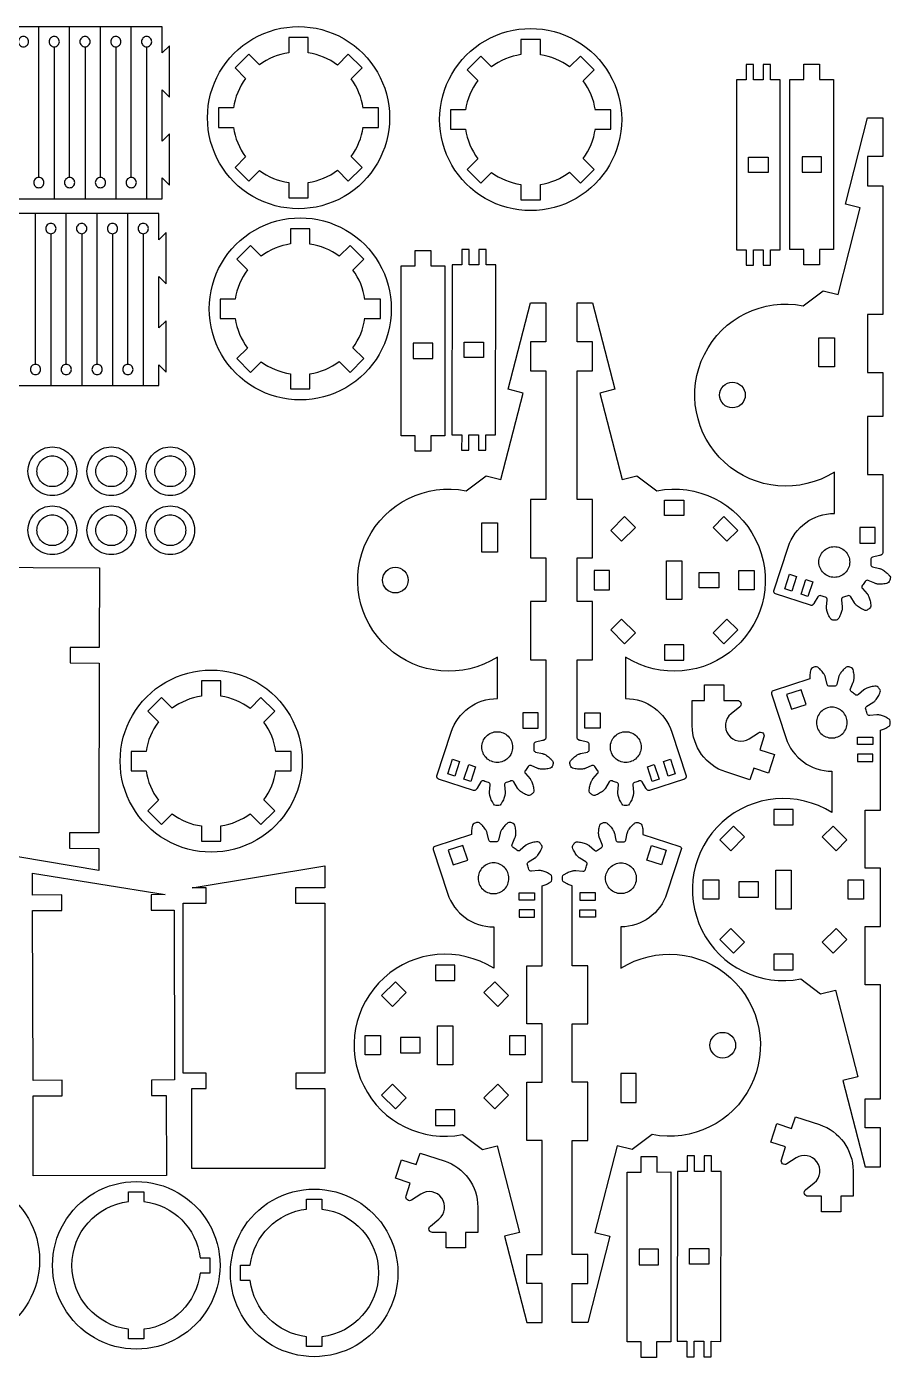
# Model space of a CAD drawing. Header units: metres. Extents: x 1 to 590, y 33 to 594.
# Drawn here: x 173.3 to 341.7, y 32.8 to 292.1 of the extents above; entities that cross this region are included whole.
import ezdxf

# ---------------------------------------------------------------- set-up
doc = ezdxf.new("R2010")
doc.units = ezdxf.units.M

msp = doc.modelspace()

# ---------------------------------------------------------------- linework, layer by layer
at = {"color": 3}
for points in [[(199.756841, 258.588234), (199.756841, 262.638234), (201.171055, 261.22402), (201.171055, 271.22402), (199.756841, 269.809806), (199.756841, 279.809806), (201.171055, 278.395593), (201.171055, 288.395593), (199.756841, 286.981379), (199.756841, 292.087728), (108.312628, 292.087728), (108.312628, 286.981379), (109.726841, 288.395593), (109.726841, 278.395593), (108.312628, 279.809806), (108.312628, 269.809806), (109.726841, 271.22402), (109.726841, 261.22402), (108.312628, 262.638234), (108.312628, 258.588234), (199.756841, 258.588234)], [(199.107014, 222.178175), (199.107014, 226.228175), (200.521227, 224.813962), (200.521227, 234.813962), (199.107014, 233.399748), (199.107014, 243.399748), (200.521227, 241.985534), (200.521227, 251.985534), (199.107014, 250.571321), (199.107014, 255.67767), (107.6628, 255.67767), (107.6628, 250.571321), (109.077014, 251.985534), (109.077014, 241.985534), (107.6628, 243.399748), (107.6628, 233.399748), (109.077014, 234.813962), (109.077014, 224.813962), (107.6628, 226.228175), (107.6628, 222.178175), (199.107014, 222.178175)]]:
    msp.add_lwpolyline(points, close=True, dxfattribs=at)
for points in [[(175.726841, 262.727728), (175.726841, 292.087728)], [(181.726841, 262.727728), (181.726841, 292.087728)], [(187.726841, 262.727728), (187.726841, 292.087728)], [(193.726841, 262.727728), (193.726841, 292.087728)], [(178.726841, 288.187728), (178.726841, 258.577728)], [(184.726841, 288.187728), (184.726841, 258.577728)], [(190.726841, 288.187728), (190.726841, 258.577728)], [(196.726841, 288.187728), (196.726841, 258.577728)], [(175.077014, 226.31767), (175.077014, 255.67767)], [(181.077014, 226.31767), (181.077014, 255.67767)], [(187.077014, 226.31767), (187.077014, 255.67767)], [(193.077014, 226.31767), (193.077014, 255.67767)], [(178.077014, 251.77767), (178.077014, 222.16767)], [(184.077014, 251.77767), (184.077014, 222.16767)], [(190.077014, 251.77767), (190.077014, 222.16767)], [(196.077014, 251.77767), (196.077014, 222.16767)]]:
    msp.add_lwpolyline(points, dxfattribs=at)
at = {"color": 7}
for points in [[(244.066607, 274.372839, -0.267998), (235.198524, 259.006379, -0.267998), (217.456737, 259.006379, -0.267998), (208.588653, 274.372839, -0.267998), (217.456737, 289.739299, -0.267998), (235.198524, 289.739299, -0.267998), (244.066607, 274.372839)], [(289.302406, 274.007145, -0.267998), (280.434323, 258.640685, -0.267998), (262.692536, 258.640685, -0.267998), (253.824452, 274.007145, -0.267998), (262.692536, 289.373605, -0.267998), (280.434323, 289.373605, -0.267998), (289.302406, 274.007145)], [(228.219786, 261.737888, 0.122403), (233.90926, 264.115294), (236.026147, 261.998405), (238.702064, 264.674321), (236.578285, 266.7981, 0.123143), (238.931765, 272.536633), (238.931765, 272.480683), (241.935565, 272.480683), (241.935565, 276.264998), (238.931765, 276.264998), (238.931765, 276.209045, 0.123143), (236.578283, 281.947579), (238.702064, 284.071359), (236.026147, 286.747273), (233.90926, 284.630385, 0.122403), (228.219786, 287.00779), (228.219786, 289.980775), (224.435471, 289.980775), (224.435471, 287.021571, 0.122945), (218.706851, 284.669532), (216.62911, 286.747273), (213.953195, 284.071359), (216.024047, 282.000509, 0.123328), (213.639665, 276.264998), (210.719695, 276.264998), (210.719695, 272.480683), (213.639664, 272.480683, 0.123328), (216.024045, 266.745171), (213.953195, 264.674321), (216.62911, 261.998405), (218.706851, 264.076146, 0.122945), (224.435471, 261.724107), (224.435471, 258.764904), (228.219786, 258.764904), (228.219786, 261.737888)], [(273.455586, 261.372194, 0.122403), (279.145059, 263.7496), (281.261947, 261.632711), (283.937863, 264.308627), (281.814084, 266.432406, 0.123143), (284.167565, 272.170939), (284.167565, 272.114989), (287.171365, 272.114989), (287.171365, 275.899304), (284.167565, 275.899304), (284.167565, 275.843351, 0.123143), (281.814083, 281.581886), (283.937863, 283.705665), (281.261947, 286.381579), (279.145059, 284.264691, 0.122403), (273.455586, 286.642096), (273.455586, 289.615081), (269.67127, 289.615081), (269.67127, 286.655877, 0.122945), (263.942651, 284.303838), (261.864909, 286.381579), (259.188995, 283.705665), (261.259846, 281.634815, 0.123328), (258.875464, 275.899304), (255.955494, 275.899304), (255.955494, 272.114989), (258.875464, 272.114989, 0.123328), (261.259845, 266.379477), (259.188995, 264.308627), (261.864909, 261.632711), (263.942651, 263.710453, 0.122945), (269.67127, 261.358413), (269.67127, 258.39921), (273.455586, 258.39921), (273.455586, 261.372194)], [(330.438753, 176.452497, -0.243194), (330.058443, 176.662621, -0.020904), (329.783346, 177.114281, -0.022658), (329.566749, 177.5515, -0.022279), (329.405907, 177.966067, -0.024063), (329.293136, 178.362073, -0.023944), (329.24069, 178.647938, -0.031156), (329.224777, 178.870826, -0.025001), (329.231799, 179.041874), (329.358592, 180.422543, 0.36884), (329.004082, 180.92426, -0.032617), (328.124553, 181.210036, 0.368837), (327.54285, 181.012516), (326.833886, 179.821001, -0.025122), (326.739019, 179.678501, -0.016575), (326.665294, 179.585512, -0.015311), (326.579233, 179.490142, -0.287608), (326.091733, 179.367766), (319.280915, 181.580734, -0.198914), (319.00561, 181.815867, -0.198914), (318.977205, 182.1768), (321.754572, 190.724657, -0.32492), (330.752315, 197.2619), (330.752315, 205.321809, -0.336492), (309.385111, 207.177829, -0.336492), (305.423297, 228.256401, -0.336492), (324.658448, 237.743821), (328.549728, 240.659487), (331.458945, 239.911638), (335.796046, 256.783434), (332.886829, 257.531283), (337.209303, 274.346184), (340.213103, 274.346184), (340.213103, 266.777553), (337.209303, 266.777553), (337.209303, 261.101081), (340.213103, 261.101081), (340.213103, 236.05113), (337.209303, 236.05113), (337.209303, 224.698184), (340.213103, 224.698184), (340.213103, 216.183476), (337.209303, 216.183476), (337.209303, 204.830529), (340.213103, 204.830529), (340.213103, 189.627543, -0.287609), (339.946071, 189.201717, -0.015315), (339.828799, 189.14935, -0.016572), (339.717554, 189.107958, -0.025094), (339.552713, 189.061769), (338.200434, 188.755704, 0.368836), (337.832825, 188.263508, -0.032618), (337.832825, 187.338714, 0.368834), (338.200434, 186.846521), (339.552713, 186.540454, -0.025128), (339.717554, 186.494264, -0.031178), (339.924534, 186.410299, -0.023944), (340.180283, 186.272042, -0.024062), (340.52208, 186.0424, -0.022281), (340.866633, 185.761337, -0.022658), (341.215532, 185.420222, -0.020904), (341.560066, 185.01903, -0.243206), (341.642386, 184.592413, -0.013812), (341.448594, 183.995981, -0.243217), (341.131235, 183.699233, -0.020904), (340.616677, 183.577171, -0.022658), (340.13392, 183.506282, -0.022294), (339.690053, 183.481411, -0.024066), (339.278467, 183.496536, -0.023941), (338.990277, 183.535012, -0.031179), (338.77349, 183.588738, -0.025122), (338.612982, 183.648262), (337.339064, 184.195498, 0.368835), (336.752356, 184.013379, -0.032619), (336.208778, 183.265207, 0.36884), (336.216874, 182.650936), (337.13099, 181.608476, -0.025118), (337.237199, 181.474218, -0.031178), (337.355299, 181.284623, -0.023945), (337.480934, 181.022449, -0.024063), (337.62247, 180.635777, -0.02228), (337.73602, 180.205853, -0.022657), (337.81779, 179.724766, -0.020908), (337.860703, 179.197724, -0.243208), (337.676542, 178.804197, -0.013812), (337.169188, 178.435584, -0.243207), (336.73801, 178.382042, -0.020904), (336.249975, 178.585744, -0.022658), (335.817752, 178.812149, -0.022281), (335.443963, 179.052992, -0.024063), (335.11995, 179.307092, -0.023942), (334.90942, 179.507607, -0.031179), (334.765611, 179.678501, -0.025122), (334.670744, 179.821001), (333.96178, 181.012516, 0.368837), (333.380077, 181.210036, -0.032617), (332.500549, 180.92426, 0.36884), (332.146039, 180.422543), (332.27282, 179.041874, -0.025577), (332.279843, 178.870826, -0.031177), (332.263945, 178.64803, -0.023943), (332.211484, 178.362073, -0.024063), (332.098708, 177.966053, -0.022281), (331.937871, 177.5515, -0.022657), (331.721261, 177.114256, -0.020905), (331.446177, 176.662621, -0.243209), (331.065877, 176.452497, -0.013813), (330.438753, 176.452497)], [(244.411356, 237.119735, -0.267998), (235.543274, 221.753276, -0.267998), (217.801486, 221.753276, -0.267998), (208.933403, 237.119735, -0.267998), (217.801486, 252.486196, -0.267998), (235.543274, 252.486196, -0.267998), (244.411356, 237.119735)], [(228.564536, 224.484785, 0.122403), (234.254009, 226.86219), (236.370897, 224.745302), (239.046813, 227.421218), (236.923034, 229.544997, 0.123143), (239.276515, 235.28353), (239.276515, 235.22758), (242.280315, 235.22758), (242.280315, 239.011895), (239.276515, 239.011895), (239.276515, 238.955942, 0.123143), (236.923033, 244.694476), (239.046813, 246.818256), (236.370897, 249.49417), (234.254009, 247.377281, 0.122403), (228.564536, 249.754687), (228.564536, 252.727671), (224.78022, 252.727671), (224.78022, 249.768468, 0.122945), (219.051601, 247.416428), (216.973859, 249.49417), (214.297945, 246.818256), (216.368796, 244.747405, 0.123328), (213.984414, 239.011895), (211.064444, 239.011895), (211.064444, 235.22758), (213.984414, 235.22758, 0.123328), (216.368795, 229.492068), (214.297945, 227.421218), (216.973859, 224.745302), (219.051601, 226.823043, 0.122945), (224.78022, 224.471004), (224.78022, 221.511801), (228.564536, 221.511801), (228.564536, 224.484785)], [(264.757271, 140.388663, -0.243194), (264.37696, 140.598787, -0.020904), (264.101863, 141.050447, -0.022658), (263.885266, 141.487666, -0.022279), (263.724425, 141.902233, -0.024063), (263.611653, 142.298239, -0.023944), (263.559208, 142.584104, -0.031156), (263.543295, 142.806991, -0.025001), (263.550316, 142.97804), (263.677109, 144.358709, 0.36884), (263.322599, 144.860426, -0.032617), (262.44307, 145.146202, 0.368837), (261.861367, 144.948682), (261.152403, 143.757167, -0.025122), (261.057537, 143.614667, -0.016575), (260.983811, 143.521678, -0.015311), (260.897751, 143.426308, -0.287608), (260.410251, 143.303932), (253.599432, 145.5169, -0.198914), (253.324127, 145.752033, -0.198914), (253.295722, 146.112965), (256.073089, 154.660822, -0.32492), (265.070832, 161.198066), (265.070832, 169.257975, -0.336492), (243.703629, 171.113994, -0.336492), (239.741814, 192.192567, -0.336492), (258.976966, 201.679987), (262.868246, 204.595653), (265.777462, 203.847804), (270.114563, 220.7196), (267.205346, 221.467449), (271.52782, 238.282349), (274.53162, 238.282349), (274.53162, 230.713719), (271.52782, 230.713719), (271.52782, 225.037246), (274.53162, 225.037246), (274.53162, 199.987296), (271.52782, 199.987296), (271.52782, 188.63435), (274.53162, 188.63435), (274.53162, 180.119642), (271.52782, 180.119642), (271.52782, 168.766694), (274.53162, 168.766694), (274.53162, 153.563709, -0.287609), (274.264589, 153.137882, -0.015315), (274.147316, 153.085516, -0.016572), (274.036071, 153.044124, -0.025094), (273.87123, 152.997935), (272.518951, 152.69187, 0.368836), (272.151342, 152.199674, -0.032618), (272.151342, 151.27488, 0.368834), (272.518951, 150.782686), (273.87123, 150.47662, -0.025128), (274.036071, 150.43043, -0.031178), (274.243051, 150.346465, -0.023944), (274.4988, 150.208208, -0.024062), (274.840597, 149.978566, -0.022281), (275.185151, 149.697503, -0.022658), (275.534049, 149.356387, -0.020904), (275.878583, 148.955196, -0.243206), (275.960903, 148.528579, -0.013812), (275.767111, 147.932147, -0.243217), (275.449752, 147.635398, -0.020904), (274.935194, 147.513337, -0.022658), (274.452437, 147.442447, -0.022294), (274.008571, 147.417577, -0.024066), (273.596984, 147.432702, -0.023941), (273.308794, 147.471178, -0.031179), (273.092007, 147.524904, -0.025122), (272.931499, 147.584427), (271.657582, 148.131664, 0.368835), (271.070874, 147.949545, -0.032619), (270.527296, 147.201372, 0.36884), (270.535391, 146.587101), (271.449508, 145.544642, -0.025118), (271.555716, 145.410384, -0.031178), (271.673816, 145.220788, -0.023945), (271.799452, 144.958615, -0.024063), (271.940988, 144.571942, -0.02228), (272.054537, 144.142018, -0.022657), (272.136307, 143.660931, -0.020908), (272.17922, 143.13389, -0.243208), (271.995059, 142.740363, -0.013812), (271.487706, 142.37175, -0.243207), (271.056527, 142.318207, -0.020904), (270.568492, 142.521909, -0.022658), (270.13627, 142.748315, -0.022281), (269.762481, 142.989158, -0.024063), (269.438468, 143.243258, -0.023942), (269.227937, 143.443773, -0.031179), (269.084128, 143.614667, -0.025122), (268.989262, 143.757167), (268.280298, 144.948682, 0.368837), (267.698595, 145.146202, -0.032617), (266.819066, 144.860426, 0.36884), (266.464556, 144.358709), (266.591337, 142.97804, -0.025577), (266.59836, 142.806991, -0.031177), (266.582463, 142.584196, -0.023943), (266.530001, 142.298239, -0.024063), (266.417226, 141.902219, -0.022281), (266.256388, 141.487666, -0.022657), (266.039778, 141.050422, -0.020905), (265.764694, 140.598787, -0.243209), (265.384394, 140.388663, -0.013813), (264.757271, 140.388663)], [(289.762605, 140.388663, -0.243206), (289.382308, 140.598787, -0.020905), (289.10721, 141.050447, -0.022659), (288.890614, 141.487666, -0.02228), (288.729781, 141.902206, -0.024061), (288.616998, 142.298239, -0.023941), (288.564535, 142.584222, -0.03118), (288.548643, 142.806991, -0.025538), (288.555655, 142.97804), (288.682444, 144.358709, 0.368838), (288.327934, 144.860426, -0.032617), (287.448406, 145.146202, 0.368836), (286.866702, 144.948682), (286.157738, 143.757167, -0.025115), (286.062874, 143.614667, -0.031176), (285.919053, 143.443761, -0.023944), (285.708533, 143.243258, -0.024063), (285.384533, 142.989167, -0.02228), (285.010732, 142.748315, -0.022658), (284.5785, 142.521905, -0.020904), (284.090472, 142.318207, -0.243207), (283.659298, 142.37175, -0.013813), (283.151943, 142.740363, -0.243207), (282.967782, 143.13389, -0.020907), (283.010696, 143.660942, -0.022658), (283.092463, 144.142018, -0.02228), (283.206009, 144.571929, -0.024061), (283.347549, 144.958615, -0.023941), (283.473189, 145.220793, -0.031174), (283.591283, 145.410384, -0.025115), (283.697495, 145.544642), (284.611609, 146.587101, 0.368827), (284.619707, 147.201372, -0.032617), (284.076126, 147.949545, 0.368837), (283.489419, 148.131664), (282.215503, 147.584427, -0.025122), (282.054993, 147.524904, -0.03118), (281.83821, 147.471178, -0.023941), (281.550018, 147.432702, -0.024066), (281.13843, 147.417577, -0.022294), (280.694565, 147.442447, -0.022656), (280.211827, 147.513333, -0.020901), (279.697247, 147.635393, -0.243205), (279.379891, 147.932147, -0.013813), (279.1861, 148.528579, -0.243208), (279.268417, 148.955196, -0.020903), (279.612971, 149.356407, -0.022659), (279.961851, 149.697503, -0.022281), (280.306405, 149.978566, -0.024062), (280.648202, 150.208208, -0.023946), (280.903938, 150.34646, -0.031177), (281.110929, 150.43043, -0.025132), (281.275772, 150.47662), (282.628049, 150.782686, 0.368835), (282.99566, 151.27488, -0.032618), (282.99566, 152.199674, 0.368839), (282.628049, 152.69187), (281.275772, 152.997935, -0.025098), (281.110929, 153.044124, -0.016572), (280.999703, 153.085508, -0.01531), (280.882411, 153.137882, -0.28761), (280.61538, 153.563709), (280.61538, 168.766694), (283.61918, 168.766694), (283.61918, 180.119642), (280.61538, 180.119642), (280.61538, 188.63435), (283.61918, 188.63435), (283.61918, 199.987296), (280.61538, 199.987296), (280.61538, 225.037246), (283.61918, 225.037246), (283.61918, 230.713719), (280.61538, 230.713719), (280.61538, 238.282349), (283.61918, 238.282349), (287.941653, 221.467449), (285.03244, 220.7196), (289.36954, 203.847804), (292.278754, 204.595653), (296.170035, 201.679987, -0.336492), (315.405185, 192.192567, -0.336492), (311.443371, 171.113994, -0.336492), (290.076168, 169.257975), (290.076168, 161.198066, -0.32492), (299.073914, 154.660822), (301.85128, 146.112965, -0.198914), (301.822874, 145.752032, -0.198916), (301.547568, 145.5169), (294.736752, 143.303932, -0.287611), (294.24925, 143.426308, -0.015313), (294.163194, 143.521671, -0.016575), (294.089463, 143.614667, -0.025105), (293.994596, 143.757167), (293.285636, 144.948682, 0.368837), (292.703929, 145.146202, -0.032618), (291.8244, 144.860426, 0.368837), (291.469893, 144.358709), (291.596683, 142.97804, -0.025001), (291.603705, 142.806991, -0.031154), (291.587793, 142.584116, -0.023941), (291.53535, 142.298239, -0.024061), (291.42257, 141.902213, -0.02228), (291.261734, 141.487666, -0.02266), (291.045113, 141.050406, -0.020909), (290.77003, 140.598787, -0.243209), (290.38973, 140.388663, -0.013813), (289.762605, 140.388663)], [(310.88234, 222.831259, -0.414214), (313.38234, 220.331259, -0.414214), (310.88234, 217.831259, -0.414214), (308.38234, 220.331259, -0.414214), (310.88234, 222.831259)], [(178.35829, 200.734526, -0.414214), (173.61233, 205.480486, -0.414214), (178.35829, 210.226446, -0.414214), (183.104249, 205.480486, -0.414214), (178.35829, 200.734526)], [(189.850209, 200.734526, -0.414214), (185.104249, 205.480486, -0.414214), (189.850209, 210.226446, -0.414214), (194.596169, 205.480486, -0.414214), (189.850209, 200.734526)], [(201.342128, 200.734526, -0.414214), (196.596169, 205.480486, -0.414214), (201.342128, 210.226446, -0.414214), (206.088088, 205.480486, -0.414214), (201.342128, 200.734526)], [(178.35829, 202.480486, -0.414214), (175.35829, 205.480486, -0.414214), (178.35829, 208.480486, -0.414214), (181.35829, 205.480486, -0.414214), (178.35829, 202.480486)], [(189.850209, 202.480486, -0.414214), (186.850209, 205.480486, -0.414214), (189.850209, 208.480486, -0.414214), (192.850209, 205.480486, -0.414214), (189.850209, 202.480486)], [(201.342128, 202.480486, -0.414214), (198.342128, 205.480486, -0.414214), (201.342128, 208.480486, -0.414214), (204.342128, 205.480486, -0.414214), (201.342128, 202.480486)], [(178.35829, 189.242607, -0.414214), (173.61233, 193.988567, -0.414214), (178.35829, 198.734526, -0.414214), (183.104249, 193.988567, -0.414214), (178.35829, 189.242607)], [(189.850209, 189.242607, -0.414214), (185.104249, 193.988567, -0.414214), (189.850209, 198.734526, -0.414214), (194.596169, 193.988567, -0.414214), (189.850209, 189.242607)], [(201.342128, 189.242607, -0.414214), (196.596169, 193.988567, -0.414214), (201.342128, 198.734526, -0.414214), (206.088088, 193.988567, -0.414214), (201.342128, 189.242607)], [(178.35829, 190.988567, -0.414214), (175.35829, 193.988567, -0.414214), (178.35829, 196.988567, -0.414214), (181.35829, 193.988567, -0.414214), (178.35829, 190.988567)], [(189.850209, 190.988567, -0.414214), (186.850209, 193.988567, -0.414214), (189.850209, 196.988567, -0.414214), (192.850209, 193.988567, -0.414214), (189.850209, 190.988567)], [(201.342128, 190.988567, -0.414214), (198.342128, 193.988567, -0.414214), (201.342128, 196.988567, -0.414214), (204.342128, 193.988567, -0.414214), (201.342128, 190.988567)], [(330.73255, 184.802998, -0.414214), (327.73255, 187.802998, -0.414214), (330.73255, 190.802998, -0.414214), (333.73255, 187.802998, -0.414214), (330.73255, 184.802998)], [(245.200858, 186.767424, -0.414214), (247.700858, 184.267424, -0.414214), (245.200858, 181.767424, -0.414214), (242.700858, 184.267424, -0.414214), (245.200858, 186.767424)], [(227.05525, 149.015884, -0.267998), (218.187167, 133.649424, -0.267998), (200.445379, 133.649424, -0.267998), (191.577296, 149.015884, -0.267998), (200.445379, 164.382344, -0.267998), (218.187167, 164.382344, -0.267998), (227.05525, 149.015884)], [(341.415456, 157.193549, 0.020904), (340.963807, 157.468638, 0.022657), (340.526574, 157.685243, 0.02228), (340.112029, 157.846078, 0.024061), (339.716002, 157.958858, 0.023941), (339.430129, 158.011302, 0.031153), (339.207249, 158.027214, 0.025005), (339.036204, 158.020192), (337.655531, 157.893402, -0.368836), (337.153813, 158.247909, 0.032618), (336.868039, 159.127441, -0.368836), (337.065561, 159.709145), (338.257074, 160.418105, 0.025105), (338.399574, 160.512972, 0.031178), (338.570462, 160.656776, 0.023941), (338.770983, 160.867311, 0.024062), (339.025083, 161.191326, 0.02228), (339.265926, 161.565114, 0.022658), (339.492331, 161.997336, 0.020904), (339.696033, 162.485371, 0.243209), (339.642493, 162.916549, 0.013813), (339.273878, 163.423902, 0.243206), (338.88035, 163.608064, 0.020903), (338.353248, 163.565142, 0.022658), (337.872221, 163.483383, 0.02228), (337.442308, 163.369836, 0.024062), (337.055628, 163.228298, 0.023942), (336.79345, 163.10266, 0.031175), (336.603857, 162.984563, 0.025107), (336.469599, 162.878352), (335.427139, 161.964237, -0.368827), (334.812868, 161.95614, 0.032618), (334.064695, 162.499718, -0.368837), (333.882577, 163.086428), (334.429818, 164.360343, 0.02507), (334.489341, 164.52085, 0.031179), (334.543089, 164.737726, 0.023958), (334.581543, 165.025829, 0.02406), (334.59666, 165.437322, 0.022279), (334.571798, 165.881281, 0.022658), (334.50091, 166.364028, 0.020903), (334.378847, 166.878599, 0.243207), (334.082093, 167.195954, 0.013812), (333.485663, 167.389746, 0.24321), (333.059044, 167.307426, 0.020905), (332.657856, 166.962897, 0.022657), (332.316737, 166.613995, 0.022281), (332.035667, 166.269432, 0.024063), (331.806035, 165.927644, 0.023942), (331.667769, 165.67188, 0.031179), (331.583809, 165.464914, 0.025095), (331.537621, 165.300074), (331.231556, 163.947794, -0.368836), (330.73936, 163.580186, 0.032618), (329.814566, 163.580186, -0.368836), (329.32237, 163.947794), (329.016306, 165.300074, 0.025118), (328.970116, 165.464914, 0.031179), (328.886154, 165.671886, 0.023943), (328.747891, 165.927644, 0.024063), (328.518269, 166.269417, 0.022279), (328.237189, 166.613995, 0.022658), (327.896075, 166.962892, 0.020904), (327.494882, 167.307426, 0.243209), (327.068262, 167.389746, 0.013812), (326.471834, 167.195954, 0.24323), (326.175092, 166.878599, 0.020903), (326.053029, 166.364028, 0.022658), (325.982141, 165.881281, 0.021657), (325.957388, 165.449114, 0.023367), (325.970554, 165.048102), (318.805561, 162.720055, 0.198915), (318.530257, 162.484922, 0.198914), (318.501852, 162.123989), (321.279219, 153.576132, 0.32492), (330.276962, 147.038889), (330.276962, 138.978979, 0.336492), (308.90976, 137.122959, 0.336492), (304.947945, 116.044387, 0.336492), (324.183095, 106.556967), (328.074376, 103.641303), (330.983592, 104.38915), (335.320692, 87.517355), (332.411475, 86.769505), (336.733952, 69.954605), (339.737752, 69.954605), (339.737752, 77.523236), (336.733952, 77.523236), (336.733952, 83.199708), (339.737752, 83.199708), (339.737752, 105.411422), (336.733952, 105.411422), (336.733952, 116.764369), (339.737752, 116.764369), (339.737752, 128.117313), (336.733952, 128.117313), (336.733952, 139.470257), (339.737752, 139.470257), (339.737752, 155.045644, 0.023355), (340.123277, 155.157069, 0.021654), (340.526574, 155.314123, 0.022658), (340.963782, 155.530712, 0.020903), (341.415456, 155.805814, 0.243207), (341.625578, 156.186114, 0.013813), (341.625578, 156.813238, 0.243192), (341.415456, 157.193549)], [(211.208429, 136.380933, 0.122403), (216.897902, 138.758338), (219.01479, 136.64145), (221.690707, 139.317366), (219.566927, 141.441145, 0.123143), (221.920408, 147.179678), (221.920408, 147.123728), (224.924208, 147.123728), (224.924208, 150.908043), (221.920408, 150.908043), (221.920408, 150.85209, 0.123143), (219.566926, 156.590624), (221.690707, 158.714404), (219.01479, 161.390318), (216.897902, 159.273429, 0.122403), (211.208429, 161.650835), (211.208429, 164.623819), (207.424114, 164.623819), (207.424114, 161.664616, 0.122945), (201.695494, 159.312577), (199.617753, 161.390318), (196.941838, 158.714404), (199.012689, 156.643553, 0.123328), (196.628307, 150.908043), (193.708337, 150.908043), (193.708337, 147.123728), (196.628307, 147.123728, 0.123328), (199.012688, 141.388216), (196.941838, 139.317366), (199.617753, 136.64145), (201.695494, 138.719191, 0.122945), (207.424114, 136.367152), (207.424114, 133.407949), (211.208429, 133.407949), (211.208429, 136.380933)], [(303.055852, 155.885534), (303.055852, 160.838257), (305.421049, 160.838257), (305.421049, 163.842057), (309.205362, 163.842057), (309.205362, 160.838257), (311.853272, 160.838257, -0.317593), (312.522042, 160.365813, -0.317593), (312.30024, 159.577613), (310.624482, 158.218462, 0.398735), (310.086519, 154.119949, 0.398735), (314.150677, 153.365071), (315.961143, 154.538811, -0.317592), (316.779305, 154.506188, -0.317592), (317.021965, 153.724161), (316.203717, 151.205848), (319.060502, 150.277623), (317.891084, 146.678525), (315.034299, 147.606751), (314.303415, 145.357315), (309.593096, 146.88779, -0.32492), (303.055852, 155.885534)], [(330.253808, 153.511689, 0.414214), (333.253808, 156.511689, 0.414214), (330.253808, 159.511689, 0.414214), (327.253808, 156.511689, 0.414214), (330.253808, 153.511689)], [(265.051067, 148.739164, -0.414214), (262.051067, 151.739164, -0.414214), (265.051067, 154.739164, -0.414214), (268.051067, 151.739164, -0.414214), (265.051067, 148.739164)], [(290.09534, 148.73886, -0.414214), (287.09534, 151.73886, -0.414214), (290.09534, 154.73886, -0.414214), (293.09534, 151.73886, -0.414214), (290.09534, 148.73886)], [(275.495702, 126.864275, 0.020904), (275.044054, 127.139364, 0.022657), (274.606821, 127.355969, 0.02228), (274.192276, 127.516804, 0.024061), (273.796249, 127.629584, 0.023941), (273.510376, 127.682028, 0.031153), (273.287496, 127.69794, 0.025005), (273.11645, 127.690917), (271.735778, 127.564128, -0.368836), (271.23406, 127.918635, 0.032618), (270.948286, 128.798166, -0.368836), (271.145808, 129.379871), (272.33732, 130.088831, 0.025105), (272.479821, 130.183698, 0.031178), (272.650709, 130.327502, 0.023941), (272.85123, 130.538037, 0.024062), (273.10533, 130.862052, 0.02228), (273.346173, 131.23584, 0.022658), (273.572578, 131.668061, 0.020904), (273.77628, 132.156097, 0.243209), (273.722739, 132.587274, 0.013813), (273.354124, 133.094628, 0.243206), (272.960597, 133.27879, 0.020903), (272.433495, 133.235868, 0.022658), (271.952468, 133.154109, 0.02228), (271.522555, 133.040562, 0.024062), (271.135875, 132.899024, 0.023942), (270.873697, 132.773385, 0.031175), (270.684104, 132.655289, 0.025107), (270.549846, 132.549077), (269.507386, 131.634963, -0.368827), (268.893115, 131.626865, 0.032618), (268.144942, 132.170444, -0.368837), (267.962823, 132.757153), (268.510065, 134.031069, 0.02507), (268.569588, 134.191576, 0.031179), (268.623336, 134.408452, 0.023958), (268.66179, 134.696554, 0.02406), (268.676906, 135.108048, 0.022279), (268.652045, 135.552006, 0.022658), (268.581157, 136.034754, 0.020903), (268.459094, 136.549325, 0.243207), (268.16234, 136.86668, 0.013812), (267.56591, 137.060472, 0.24321), (267.139291, 136.978152, 0.020905), (266.738103, 136.633622, 0.022657), (266.396983, 136.284721, 0.022281), (266.115914, 135.940158, 0.024063), (265.886282, 135.59837, 0.023942), (265.748016, 135.342606, 0.031179), (265.664056, 135.13564, 0.025095), (265.617868, 134.9708), (265.311803, 133.61852, -0.368836), (264.819607, 133.250912, 0.032618), (263.894813, 133.250912, -0.368836), (263.402617, 133.61852), (263.096553, 134.9708, 0.025118), (263.050363, 135.13564, 0.031179), (262.966401, 135.342612, 0.023943), (262.828138, 135.59837, 0.024063), (262.598516, 135.940143, 0.022279), (262.317436, 136.284721, 0.022658), (261.976322, 136.633617, 0.020904), (261.575129, 136.978152, 0.243209), (261.148509, 137.060472, 0.013812), (260.55208, 136.86668, 0.24323), (260.255339, 136.549325, 0.020903), (260.133276, 136.034753, 0.022658), (260.062388, 135.552006, 0.021657), (260.037635, 135.11984, 0.023367), (260.0508, 134.718828), (252.885808, 132.390781, 0.198915), (252.610504, 132.155648, 0.198914), (252.582099, 131.794715), (255.359465, 123.246858, 0.32492), (264.357208, 116.709614), (264.357208, 108.649705, 0.336492), (242.990006, 106.793685, 0.336492), (239.028192, 85.715113, 0.336492), (258.263342, 76.227693), (262.154622, 73.312028), (265.063838, 74.059876), (269.400939, 57.18808), (266.491722, 56.440231), (270.814199, 39.625331), (273.817999, 39.625331), (273.817999, 47.193962), (270.814199, 47.193962), (270.814199, 52.870434), (273.817999, 52.870434), (273.817999, 75.082147), (270.814199, 75.082147), (270.814199, 86.435095), (273.817999, 86.435095), (273.817999, 97.788039), (270.814199, 97.788039), (270.814199, 109.140983), (273.817999, 109.140983), (273.817999, 124.71637, 0.023355), (274.203523, 124.827795, 0.021654), (274.606821, 124.984848, 0.022658), (275.044029, 125.201438, 0.020903), (275.495702, 125.47654, 0.243207), (275.705825, 125.85684, 0.013813), (275.705825, 126.483964, 0.243192), (275.495702, 126.864275)], [(277.992307, 126.864275, -0.020904), (278.443955, 127.139364, -0.022657), (278.881188, 127.355969, -0.02228), (279.295734, 127.516804, -0.024061), (279.69176, 127.629584, -0.023941), (279.977634, 127.682028, -0.031153), (280.200513, 127.69794, -0.025005), (280.371559, 127.690917), (281.752231, 127.564128, 0.368836), (282.253949, 127.918635, -0.032618), (282.539723, 128.798166, 0.368836), (282.342201, 129.379871), (281.150689, 130.088831, -0.025105), (281.008188, 130.183698, -0.031178), (280.8373, 130.327502, -0.023941), (280.63678, 130.538037, -0.024062), (280.382679, 130.862052, -0.02228), (280.141837, 131.23584, -0.022658), (279.915431, 131.668061, -0.020904), (279.711729, 132.156097, -0.243209), (279.76527, 132.587274, -0.013813), (280.133885, 133.094628, -0.243206), (280.527412, 133.27879, -0.020903), (281.054514, 133.235868, -0.022658), (281.535541, 133.154109, -0.02228), (281.965454, 133.040562, -0.024062), (282.352134, 132.899024, -0.023942), (282.614312, 132.773385, -0.031175), (282.803906, 132.655289, -0.025107), (282.938164, 132.549077), (283.980623, 131.634963, 0.368827), (284.594894, 131.626865, -0.032618), (285.343067, 132.170444, 0.368837), (285.525186, 132.757153), (284.977944, 134.031069, -0.02507), (284.918421, 134.191576, -0.031179), (284.864673, 134.408452, -0.023958), (284.826219, 134.696554, -0.02406), (284.811103, 135.108048, -0.022279), (284.835965, 135.552006, -0.022658), (284.906852, 136.034754, -0.020903), (285.028915, 136.549325, -0.243207), (285.325669, 136.86668, -0.013812), (285.922099, 137.060472, -0.24321), (286.348718, 136.978152, -0.020905), (286.749906, 136.633622, -0.022657), (287.091026, 136.284721, -0.022281), (287.372095, 135.940158, -0.024063), (287.601727, 135.59837, -0.023942), (287.739993, 135.342606, -0.031179), (287.823953, 135.13564, -0.025095), (287.870141, 134.9708), (288.176206, 133.61852, 0.368836), (288.668402, 133.250912, -0.032618), (289.593196, 133.250912, 0.368836), (290.085392, 133.61852), (290.391457, 134.9708, -0.025118), (290.437646, 135.13564, -0.031179), (290.521608, 135.342612, -0.023943), (290.659871, 135.59837, -0.024063), (290.889493, 135.940143, -0.022279), (291.170573, 136.284721, -0.022658), (291.511687, 136.633617, -0.020904), (291.91288, 136.978152, -0.243209), (292.3395, 137.060472, -0.013812), (292.935929, 136.86668, -0.24323), (293.23267, 136.549325, -0.020903), (293.354733, 136.034753, -0.022658), (293.425621, 135.552006, -0.021657), (293.450374, 135.11984, -0.023367), (293.437209, 134.718828), (300.602201, 132.390781, -0.198915), (300.877505, 132.155648, -0.198914), (300.90591, 131.794715), (298.128544, 123.246858, -0.32492), (289.130801, 116.709614), (289.130801, 108.649705, -0.336492), (310.498003, 106.793685, -0.336492), (314.459817, 85.715113, -0.336492), (295.224667, 76.227693), (291.333387, 73.312028), (288.424171, 74.059876), (284.08707, 57.18808), (286.996287, 56.440231), (282.67381, 39.625331), (279.67001, 39.625331), (279.67001, 47.193962), (282.67381, 47.193962), (282.67381, 52.870434), (279.67001, 52.870434), (279.67001, 75.082147), (282.67381, 75.082147), (282.67381, 86.435095), (279.67001, 86.435095), (279.67001, 97.788039), (282.67381, 97.788039), (282.67381, 109.140983), (279.67001, 109.140983), (279.67001, 124.71637, -0.023355), (279.284486, 124.827795, -0.021654), (278.881188, 124.984848, -0.022658), (278.44398, 125.201438, -0.020903), (277.992307, 125.47654, -0.243207), (277.782185, 125.85684, -0.013813), (277.782185, 126.483964, -0.243192), (277.992307, 126.864275)], [(264.334055, 123.182414, 0.414214), (267.334055, 126.182414, 0.414214), (264.334055, 129.182414, 0.414214), (261.334055, 126.182414, 0.414214), (264.334055, 123.182414)], [(289.153955, 123.182414, -0.414214), (286.153955, 126.182414, -0.414214), (289.153955, 129.182414, -0.414214), (292.153955, 126.182414, -0.414214), (289.153955, 123.182414)], [(308.999369, 91.15885, -0.414214), (306.499369, 93.65885, -0.414214), (308.999369, 96.15885, -0.414214), (311.499369, 93.65885, -0.414214), (308.999369, 91.15885)], [(334.389601, 69.17551), (334.389601, 64.222789), (332.024404, 64.222789), (332.024404, 61.218988), (328.24009, 61.218988), (328.24009, 64.222789), (325.59218, 64.222789, -0.317592), (324.923413, 64.695232, -0.317591), (325.145212, 65.483431), (326.820969, 66.84258, 0.398736), (327.358944, 70.941101, 0.398736), (323.294776, 71.695974), (321.484309, 70.522232, -0.317592), (320.666146, 70.554852, -0.317592), (320.423484, 71.336882), (321.241736, 73.855195), (318.38495, 74.783421), (319.554369, 78.382518), (322.411153, 77.454293), (323.142038, 79.703728), (327.852357, 78.173253, -0.32492), (334.389601, 69.17551)], [(261.25986, 62.115669), (261.25986, 57.162947), (258.894663, 57.162947), (258.894663, 54.159147), (255.110349, 54.159147), (255.110349, 57.162947), (252.462439, 57.162947, -0.317592), (251.793671, 57.635391, -0.317591), (252.015471, 58.42359), (253.691228, 59.782739, 0.398736), (254.229203, 63.88126, 0.398736), (250.165035, 64.636132), (248.354568, 63.462391, -0.317592), (247.536405, 63.495011, -0.317592), (247.293743, 64.277041), (248.111994, 66.795354), (245.255209, 67.723579), (246.424628, 71.322677), (249.281412, 70.394451), (250.012297, 72.643887), (254.722616, 71.113412, -0.32492), (261.25986, 62.115669)], [(175.873191, 51.733267, -0.267995), (167.714467, 37.596375, -0.267995), (151.392198, 37.596375, -0.267995), (143.233473, 51.733267, -0.267995), (151.392198, 65.870158, -0.267995), (167.714467, 65.870158, -0.267995), (175.873191, 51.733267)], [(211.030393, 50.756148, -0.268005), (202.87194, 36.618475, -0.268005), (186.549128, 36.618475, -0.268005), (178.390675, 50.756148, -0.268005), (186.549128, 64.893823, -0.268005), (202.87194, 64.893823, -0.268005), (211.030393, 50.756148)], [(207.155782, 52.258049), (209.050304, 52.258049), (209.050304, 49.254248), (207.155782, 49.254248, -0.345488), (196.212435, 38.310903), (196.212435, 36.418746), (193.208635, 36.418746), (193.208635, 38.310903, -0.379459), (182.174995, 50.756148, -0.379459), (193.208635, 63.201395), (193.208635, 65.093554), (196.212435, 65.093554), (196.212435, 63.201395, -0.345488), (207.155782, 52.258049)], [(245.6993, 49.290472, -0.267995), (237.540576, 35.15358, -0.267995), (221.218307, 35.15358, -0.267995), (213.059582, 49.290472, -0.267995), (221.218307, 63.427363, -0.267995), (237.540576, 63.427363, -0.267995), (245.6993, 49.290472)], [(216.934195, 47.788572), (215.039672, 47.788572), (215.039672, 50.792372), (216.934195, 50.792372, -0.345488), (227.877541, 61.735721), (227.877541, 63.627877), (230.881342, 63.627877), (230.881342, 61.735721, -0.379459), (241.914993, 49.290473, -0.379459), (230.881342, 36.845226), (230.881342, 34.953069), (227.877541, 34.953069), (227.877541, 36.845226, -0.345487), (216.934195, 47.788572)]]:
    msp.add_lwpolyline(points, format="xyb", close=True, dxfattribs=at)
at = {"color": 5}
for points in [[(173.726841, 289.182728, 0.414214), (172.726841, 290.182728, 0.414214), (171.726841, 289.182728, 0.414214), (172.726841, 288.182728, 0.414214), (173.726841, 289.182728)], [(179.726841, 289.182728, 0.414214), (178.726841, 290.182728, 0.414214), (177.726841, 289.182728, 0.414214), (178.726841, 288.182728, 0.414214), (179.726841, 289.182728)], [(185.726841, 289.182728, 0.414214), (184.726841, 290.182728, 0.414214), (183.726841, 289.182728, 0.414214), (184.726841, 288.182728, 0.414214), (185.726841, 289.182728)], [(191.726841, 289.182728, 0.414214), (190.726841, 290.182728, 0.414214), (189.726841, 289.182728, 0.414214), (190.726841, 288.182728, 0.414214), (191.726841, 289.182728)], [(197.726841, 289.182728, 0.414214), (196.726841, 290.182728, 0.414214), (195.726841, 289.182728, 0.414214), (196.726841, 288.182728, 0.414214), (197.726841, 289.182728)], [(176.726841, 261.722728, 0.414214), (175.726841, 262.722728, 0.414214), (174.726841, 261.722728, 0.414214), (175.726841, 260.722728, 0.414214), (176.726841, 261.722728)], [(182.726841, 261.722728, 0.414214), (181.726841, 262.722728, 0.414214), (180.726841, 261.722728, 0.414214), (181.726841, 260.722728, 0.414214), (182.726841, 261.722728)], [(188.726841, 261.722728, 0.414214), (187.726841, 262.722728, 0.414214), (186.726841, 261.722728, 0.414214), (187.726841, 260.722728, 0.414214), (188.726841, 261.722728)], [(194.726841, 261.722728, 0.414214), (193.726841, 262.722728, 0.414214), (192.726841, 261.722728, 0.414214), (193.726841, 260.722728, 0.414214), (194.726841, 261.722728)], [(179.077014, 252.77267, 0.414214), (178.077014, 253.77267, 0.414214), (177.077014, 252.77267, 0.414214), (178.077014, 251.77267, 0.414214), (179.077014, 252.77267)], [(185.077014, 252.77267, 0.414214), (184.077014, 253.77267, 0.414214), (183.077014, 252.77267, 0.414214), (184.077014, 251.77267, 0.414214), (185.077014, 252.77267)], [(191.077014, 252.77267, 0.414214), (190.077014, 253.77267, 0.414214), (189.077014, 252.77267, 0.414214), (190.077014, 251.77267, 0.414214), (191.077014, 252.77267)], [(197.077014, 252.77267, 0.414214), (196.077014, 253.77267, 0.414214), (195.077014, 252.77267, 0.414214), (196.077014, 251.77267, 0.414214), (197.077014, 252.77267)], [(176.077014, 225.31267, 0.414214), (175.077014, 226.31267, 0.414214), (174.077014, 225.31267, 0.414214), (175.077014, 224.31267, 0.414214), (176.077014, 225.31267)], [(182.077014, 225.31267, 0.414214), (181.077014, 226.31267, 0.414214), (180.077014, 225.31267, 0.414214), (181.077014, 224.31267, 0.414214), (182.077014, 225.31267)], [(188.077014, 225.31267, 0.414214), (187.077014, 226.31267, 0.414214), (186.077014, 225.31267, 0.414214), (187.077014, 224.31267, 0.414214), (188.077014, 225.31267)], [(194.077014, 225.31267, 0.414214), (193.077014, 226.31267, 0.414214), (192.077014, 225.31267, 0.414214), (193.077014, 224.31267, 0.414214), (194.077014, 225.31267)]]:
    msp.add_lwpolyline(points, format="xyb", close=True, dxfattribs=at)
at = {"color": 7}
for points in [[(320.170372, 248.643471), (320.194754, 281.756218), (318.302595, 281.757613), (318.304808, 284.761412), (316.88569, 284.762456), (316.883477, 281.758658), (314.991322, 281.76005), (314.993532, 284.763849), (313.574414, 284.764893), (313.572204, 281.761095), (311.680045, 281.762487), (311.655667, 248.64974), (313.547823, 248.648347), (313.545612, 245.644548), (314.96473, 245.643504), (314.96694, 248.647303), (316.859099, 248.64591), (316.856886, 245.642109), (318.276004, 245.641064), (318.278217, 248.644863), (320.170372, 248.643471)], [(330.581612, 281.800115), (330.605993, 248.687368), (327.833835, 248.685972), (327.836048, 245.682173), (324.825653, 245.678693), (324.823443, 248.682491), (322.091285, 248.681099), (322.066906, 281.793846), (324.819062, 281.795239), (324.816852, 284.799037), (327.847243, 284.802522), (327.849456, 281.798722), (330.581612, 281.800115)], [(314.031946, 263.702473), (314.034159, 266.706272), (317.818471, 266.703487), (317.81626, 263.699685), (314.031946, 263.702473)], [(324.443186, 266.741113), (324.445399, 263.737314), (328.22971, 263.740098), (328.2275, 266.7439), (324.443186, 266.741113)], [(254.833984, 245.487831), (254.858365, 212.375084), (252.086207, 212.373688), (252.08842, 209.369889), (249.078026, 209.366409), (249.075815, 212.370207), (246.343657, 212.368815), (246.319279, 245.481562), (249.071434, 245.482955), (249.069224, 248.486753), (252.099615, 248.490238), (252.101828, 245.486438), (254.833984, 245.487831)], [(264.74347, 212.58503), (264.767851, 245.697778), (262.875693, 245.699173), (262.877906, 248.702972), (261.458788, 248.704015), (261.456575, 245.700217), (259.564419, 245.70161), (259.566629, 248.705409), (258.147512, 248.706452), (258.145301, 245.702654), (256.253143, 245.704046), (256.228764, 212.591299), (258.12092, 212.589906), (258.11871, 209.586108), (259.537828, 209.585063), (259.540038, 212.588862), (261.432196, 212.587469), (261.429983, 209.583668), (262.849101, 209.582624), (262.851314, 212.586423), (264.74347, 212.58503)], [(327.75088, 231.4863), (330.75468, 231.4863), (330.75468, 225.809828), (327.75088, 225.809828), (327.75088, 231.4863)], [(248.695558, 230.428829), (248.697771, 227.42503), (252.482082, 227.427814), (252.479872, 230.431616), (248.695558, 230.428829)], [(258.605044, 227.644032), (258.607257, 230.647831), (262.391568, 230.645047), (262.389358, 227.641245), (258.605044, 227.644032)], [(297.644798, 199.871401), (301.429114, 199.871401), (301.429114, 196.867601), (297.644798, 196.867601), (297.644798, 199.871401)], [(262.069397, 195.422465), (265.073198, 195.422465), (265.073198, 189.745994), (262.069397, 189.745994), (262.069397, 195.422465)], [(287.162521, 193.961986), (289.286529, 191.837979), (291.962445, 194.513892), (289.838437, 196.637899), (287.162521, 193.961986)], [(309.235475, 196.637899), (311.911389, 193.961986), (309.787382, 191.837979), (307.111469, 194.513892), (309.235475, 196.637899)], [(338.708837, 191.502647), (338.708837, 194.506447), (335.705037, 194.506447), (335.705037, 191.502647), (338.708837, 191.502647)], [(187.38546, 127.716727), (161.558267, 132.069904), (164.301294, 132.06224), (164.309688, 135.066028), (159.816419, 135.078581), (159.908923, 168.191208), (164.402191, 168.178656), (164.410584, 171.182445), (161.572948, 171.190372), (161.616464, 186.767499), (187.550225, 186.695049), (187.506707, 171.117921), (181.830847, 171.133779), (181.822453, 168.12999), (187.498318, 168.114133), (187.405812, 135.001503), (181.72995, 135.01736), (181.721557, 132.013572), (187.397421, 131.997716), (187.38546, 127.716727)], [(298.035055, 180.479153), (298.035055, 188.047781), (301.038855, 188.047781), (301.038855, 180.479153), (298.035055, 180.479153)], [(283.929023, 182.371308), (286.932823, 182.371308), (286.932823, 186.155625), (283.929023, 186.155625), (283.929023, 182.371308)], [(304.415938, 182.761568), (304.415938, 185.765368), (308.200254, 185.765368), (308.200254, 182.761568), (304.415938, 182.761568)], [(312.141091, 182.371308), (312.141091, 186.155625), (315.144891, 186.155625), (315.144891, 182.371308), (312.141091, 182.371308)], [(321.09542, 182.572845), (322.023645, 185.429627), (323.373305, 184.991096), (322.44508, 182.134314), (321.09542, 182.572845)], [(324.244629, 181.549603), (325.172856, 184.406389), (326.522516, 183.967855), (325.594291, 181.111073), (324.244629, 181.549603)], [(289.286529, 176.688955), (291.962445, 174.013041), (289.838437, 171.889032), (287.162521, 174.564947), (289.286529, 176.688955)], [(307.111469, 174.013041), (309.235475, 171.889032), (311.911389, 174.564947), (309.787382, 176.688955), (307.111469, 174.013041)], [(301.429114, 168.655533), (301.429114, 171.659333), (297.644798, 171.659333), (297.644798, 168.655533), (301.429114, 168.655533)], [(324.297896, 162.922943), (321.441112, 161.994719), (322.369336, 159.137934), (325.226121, 160.066159), (324.297896, 162.922943)], [(273.027354, 155.438812), (273.027354, 158.442612), (270.023554, 158.442612), (270.023554, 155.438812), (273.027354, 155.438812)], [(282.119645, 155.438812), (282.119645, 158.442612), (285.123445, 158.442612), (285.123445, 155.438812), (282.119645, 155.438812)], [(338.233486, 152.242322), (335.229686, 152.242322), (335.229686, 153.66144), (338.233486, 153.66144), (338.233486, 152.242322)], [(255.413937, 146.509011), (256.342163, 149.365792), (257.691823, 148.927262), (256.763597, 146.07048), (255.413937, 146.509011)], [(258.563146, 145.485769), (259.491373, 148.342554), (260.841033, 147.904021), (259.912808, 145.047239), (258.563146, 145.485769)], [(294.305967, 147.904021), (295.655629, 148.342554), (296.583854, 145.485769), (295.234191, 145.047239), (294.305967, 147.904021)], [(297.455178, 148.927262), (298.804839, 149.365792), (299.733065, 146.509011), (298.383402, 146.07048), (297.455178, 148.927262)], [(338.233486, 150.350165), (335.229686, 150.350165), (335.229686, 148.931047), (338.233486, 148.931047), (338.233486, 150.350165)], [(318.924018, 136.577621), (322.708333, 136.577621), (322.708333, 139.581422), (318.924018, 139.581422), (318.924018, 136.577621)], [(311.117656, 136.347923), (313.241663, 134.223914), (310.565749, 131.548), (308.441741, 133.672007), (311.117656, 136.347923)], [(328.390688, 134.223914), (331.066601, 131.548), (333.190608, 133.672007), (330.514695, 136.347923), (328.390688, 134.223914)], [(258.378143, 132.593669), (255.521358, 131.665445), (256.449583, 128.808659), (259.306368, 129.736885), (258.378143, 132.593669)], [(295.109867, 132.593669), (297.966651, 131.665445), (297.038426, 128.808659), (294.181641, 129.736885), (295.109867, 132.593669)], [(174.487915, 127.199935), (200.339063, 122.991346), (197.596036, 122.983661), (197.604451, 119.979873), (202.097719, 119.992463), (202.190503, 86.879836), (197.697235, 86.867246), (197.705651, 83.863457), (200.543287, 83.871409), (200.586935, 68.294282), (174.653175, 68.221614), (174.609528, 83.798741), (180.285388, 83.814645), (180.276974, 86.818434), (174.601109, 86.802529), (174.508327, 119.915158), (180.184189, 119.931062), (180.175773, 122.93485), (174.49991, 122.918946), (174.487915, 127.199935)], [(231.468664, 69.641002), (205.534804, 69.627416), (205.526644, 85.204602), (208.364822, 85.20609), (208.363248, 88.209888), (203.869432, 88.207534), (203.852084, 121.320287), (208.345899, 121.322642), (208.344327, 124.32644), (205.600755, 124.325003), (231.437763, 128.619548), (231.440007, 124.338541), (225.764655, 124.335568), (225.766228, 121.331769), (231.44158, 121.334741), (231.458929, 88.221986), (225.783577, 88.219015), (225.785149, 85.215214), (231.460504, 85.218187), (231.468664, 69.641002)], [(319.314274, 127.757802), (322.318075, 127.757802), (322.318075, 120.189173), (319.314274, 120.189173), (319.314274, 127.757802)], [(305.208241, 125.865646), (308.212041, 125.865646), (308.212041, 122.08133), (305.208241, 122.08133), (305.208241, 125.865646)], [(312.152879, 122.471589), (315.937193, 122.471589), (315.937193, 125.47539), (312.152879, 125.47539), (312.152879, 122.471589)], [(333.420309, 125.865646), (336.424109, 125.865646), (336.424109, 122.08133), (333.420309, 122.08133), (333.420309, 125.865646)], [(272.313733, 121.913048), (269.309933, 121.913048), (269.309933, 123.332166), (272.313733, 123.332166), (272.313733, 121.913048)], [(281.174276, 121.913048), (284.178076, 121.913048), (284.178076, 123.332166), (281.174276, 123.332166), (281.174276, 121.913048)], [(272.313733, 120.020891), (269.309933, 120.020891), (269.309933, 118.601773), (272.313733, 118.601773), (272.313733, 120.020891)], [(281.174276, 120.020891), (284.178076, 120.020891), (284.178076, 118.601773), (281.174276, 118.601773), (281.174276, 120.020891)], [(308.441741, 114.274969), (311.117656, 111.599052), (313.241663, 113.723063), (310.565749, 116.398976), (308.441741, 114.274969)], [(331.066601, 116.398976), (333.190608, 114.274969), (330.514695, 111.599052), (328.390688, 113.723063), (331.066601, 116.398976)], [(253.004265, 106.248347), (256.78858, 106.248347), (256.78858, 109.252147), (253.004265, 109.252147), (253.004265, 106.248347)], [(318.924018, 108.365554), (322.708333, 108.365554), (322.708333, 111.369354), (318.924018, 111.369354), (318.924018, 108.365554)], [(245.197903, 106.018649), (247.32191, 103.894639), (244.645995, 101.218726), (242.521988, 103.342733), (245.197903, 106.018649)], [(262.470934, 103.894639), (265.146847, 101.218726), (267.270855, 103.342733), (264.594942, 106.018649), (262.470934, 103.894639)], [(253.394521, 97.428528), (256.398321, 97.428528), (256.398321, 89.859899), (253.394521, 89.859899), (253.394521, 97.428528)], [(239.288487, 95.536372), (242.292287, 95.536372), (242.292287, 91.752056), (239.288487, 91.752056), (239.288487, 95.536372)], [(246.233126, 92.142315), (250.01744, 92.142315), (250.01744, 95.146115), (246.233126, 95.146115), (246.233126, 92.142315)], [(267.500556, 95.536372), (270.504356, 95.536372), (270.504356, 91.752056), (267.500556, 91.752056), (267.500556, 95.536372)], [(289.12607, 82.485215), (292.12987, 82.485215), (292.12987, 88.161687), (289.12607, 88.161687), (289.12607, 82.485215)], [(242.521988, 83.945695), (245.197903, 81.269778), (247.32191, 83.393788), (244.645995, 86.069701), (242.521988, 83.945695)], [(265.146847, 86.069701), (267.270855, 83.945695), (264.594942, 81.269778), (262.470934, 83.393788), (265.146847, 86.069701)], [(253.004265, 78.036279), (256.78858, 78.036279), (256.78858, 81.04008), (253.004265, 81.04008), (253.004265, 78.036279)], [(298.856556, 68.95134), (298.880937, 35.838593), (296.108779, 35.837198), (296.110992, 32.833399), (293.100598, 32.829918), (293.098388, 35.833717), (290.366229, 35.832324), (290.341851, 68.945072), (293.094006, 68.946465), (293.091796, 71.950263), (296.122188, 71.953747), (296.124401, 68.949948), (298.856556, 68.95134)], [(308.65156, 35.956865), (308.675941, 69.069612), (306.783783, 69.071007), (306.785996, 72.074806), (305.366878, 72.07585), (305.364665, 69.072052), (303.472509, 69.073444), (303.474719, 72.077243), (302.055602, 72.078287), (302.053391, 69.074488), (300.161233, 69.075881), (300.136854, 35.963133), (302.02901, 35.96174), (302.0268, 32.957942), (303.445918, 32.956897), (303.448128, 35.960697), (305.340286, 35.959303), (305.338073, 32.955502), (306.757191, 32.954458), (306.759404, 35.958257), (308.65156, 35.956865)], [(292.71813, 53.892339), (292.720343, 50.88854), (296.504654, 50.891324), (296.502444, 53.895126), (292.71813, 53.892339)], [(302.513134, 51.015866), (302.515347, 54.019665), (306.299658, 54.016881), (306.297448, 51.013079), (302.513134, 51.015866)]]:
    msp.add_lwpolyline(points, close=True, dxfattribs=at)

doc.saveas('drawing.dxf')
